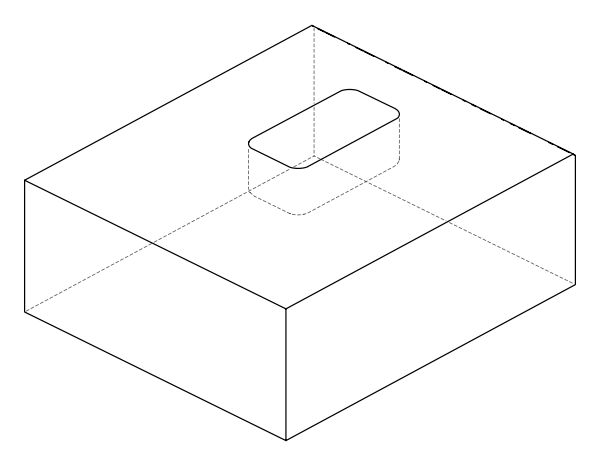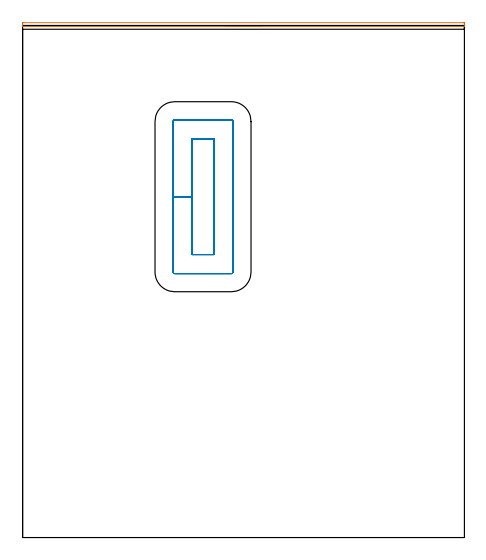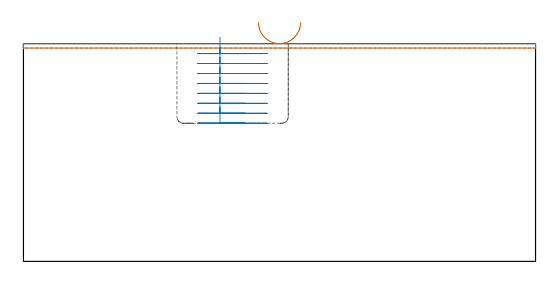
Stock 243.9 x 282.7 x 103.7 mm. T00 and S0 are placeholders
(PLAN: 2 operations, 1 tool changes, 9.4 min)
(1 AREA_MILL | FG_CHAMFER_SURFACE | UGT0205_001 | 2.1 min | 540 mm3)
(2 MILL_RECTANGULAR_POCKET | POCKET_RECTANGULAR_STRAIGHT | UGT0201_095 | Follow Part, ap 5, ae 75% | 7.35 min | 206212 mm3)
(TOOL UGT0205_001 | Chamfer Mill 20 x 3 x 45 deg. | D20 FL50 Z2)
(TOOL UGT0201_095 | End mill 20 mm | D20 R3 FL38 Z4)
(OP 1 AREA_MILL)
G17 G21 G94 G90
T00 M6
G54
G17 G0 G90 X131.95 Y282.1 S1061 M3
G43 Z113.7 H0
G94 G1 X131.912 Z112.828 F250.
X131.798 Z111.963
X131.609 Z111.112
X131.347 Z110.28
X131.013 Z109.474
X130.61 Z108.7
X130.141 Z107.964
X129.61 Z107.272
X129.021 Z106.629
X128.378 Z106.039
X127.686 Z105.508
X126.95 Z105.04
X126.176 Z104.637
X125.37 Z104.303
X124.538 Z104.041
X123.686 Z103.852
X122.822 Z103.738
X121.95 Z103.7
X0.156
X0.01 Y282.103 Z103.688
X0.007 Y282.153 Z103.639
X0. Y282.524 Z103.275
Y282.97 Z102.83
Y283.596 Z102.199
Y283.909 Z101.887
X0.002 Y284.191 Z101.605
X0.157 Y284.2 Z101.6
X243.442 Y284.199 Z101.601
X243.743 Y284.196 Z101.604
X243.898 Y284.191 Z101.605
X243.9 Y283.909 Z101.887
Y283.596 Z102.199
Y282.97 Z102.83
Y282.524 Z103.275
Y282.155 Z103.636
X243.89 Y282.103 Z103.688
X243.743 Y282.1 Z103.7
X121.95
X121.078 Z103.738
X120.213 Z103.852
X119.362 Z104.041
X118.53 Z104.303
X117.724 Z104.637
X116.95 Z105.04
X116.214 Z105.508
X115.522 Z106.039
X114.879 Z106.629
X114.29 Z107.272
X113.758 Z107.964
X113.29 Z108.7
X112.887 Z109.474
X112.553 Z110.28
X112.291 Z111.112
X112.102 Z111.963
X111.988 Z112.828
X111.95 Z113.7
M5
M2
(OP 2 MILL_RECTANGULAR_POCKET)
G17 G21 G94 G90
T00 M6
G54
G17 G0 G90 X93.6 Y217.027 S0 M3
G43 Z113.7 H0
Z106.7
G94 G1 Y188.15 Z98.962 F250.
Y156.2 F500.
X105.6
Y220.1
X93.6
Y188.15
X83.1
Y146.6
G3 X84. Y145.7 R0.9
G1 X115.2
G3 X116.1 Y146.6 R0.9
G1 Y229.7
G3 X115.2 Y230.6 R0.9
G1 X84.
G3 X83.1 Y229.7 R0.9
G1 Y188.15
Y187.15
G0 X93.6 Y217.027 Z101.962
G1 Y188.15 Z94.225 F250.
Y156.2 F500.
X105.6
Y220.1
X93.6
Y188.15
X83.1
Y146.6
G3 X84. Y145.7 R0.9
G1 X115.2
G3 X116.1 Y146.6 R0.9
G1 Y229.7
G3 X115.2 Y230.6 R0.9
G1 X84.
G3 X83.1 Y229.7 R0.9
G1 Y188.15
Y187.15
G0 X93.6 Y217.027 Z97.225
G1 Y188.15 Z89.487 F250.
Y156.2 F500.
X105.6
Y220.1
X93.6
Y188.15
X83.1
Y146.6
G3 X84. Y145.7 R0.9
G1 X115.2
G3 X116.1 Y146.6 R0.9
G1 Y229.7
G3 X115.2 Y230.6 R0.9
G1 X84.
G3 X83.1 Y229.7 R0.9
G1 Y188.15
Y187.15
G0 X93.6 Y217.027 Z92.487
G1 Y188.15 Z84.75 F250.
Y156.2 F500.
X105.6
Y220.1
X93.6
Y188.15
X83.1
Y146.6
G3 X84. Y145.7 R0.9
G1 X115.2
G3 X116.1 Y146.6 R0.9
G1 Y229.7
G3 X115.2 Y230.6 R0.9
G1 X84.
G3 X83.1 Y229.7 R0.9
G1 Y188.15
Y187.15
G0 X93.6 Y217.027 Z87.75
G1 Y188.15 Z80.012 F250.
Y156.2 F500.
X105.6
Y220.1
X93.6
Y188.15
X83.1
Y146.6
G3 X84. Y145.7 R0.9
G1 X115.2
G3 X116.1 Y146.6 R0.9
G1 Y229.7
G3 X115.2 Y230.6 R0.9
G1 X84.
G3 X83.1 Y229.7 R0.9
G1 Y188.15
Y187.15
G0 X93.6 Y217.027 Z83.012
G1 Y188.15 Z75.275 F250.
Y156.2 F500.
X105.6
Y220.1
X93.6
Y188.15
X83.1
Y146.6
G3 X84. Y145.7 R0.9
G1 X115.2
G3 X116.1 Y146.6 R0.9
G1 Y229.7
G3 X115.2 Y230.6 R0.9
G1 X84.
G3 X83.1 Y229.7 R0.9
G1 Y188.15
Y187.15
G0 X93.6 Y217.027 Z78.275
G1 Y188.15 Z70.537 F250.
Y156.2 F500.
X105.6
Y220.1
X93.6
Y188.15
X83.1
Y146.6
G3 X84. Y145.7 R0.9
G1 X115.2
G3 X116.1 Y146.6 R0.9
G1 Y229.7
G3 X115.2 Y230.6 R0.9
G1 X84.
G3 X83.1 Y229.7 R0.9
G1 Y188.15
Y187.15
G0 X93.6 Y217.027 Z73.537
G1 Y188.15 Z65.8 F250.
Y156.2 F500.
X105.6
Y220.1
X93.6
Y188.15
X83.1
Y146.6
G3 X84. Y145.7 R0.9
G1 X115.2
G3 X116.1 Y146.6 R0.9
G1 Y229.7
G3 X115.2 Y230.6 R0.9
G1 X84.
G3 X83.1 Y229.7 R0.9
G1 Y188.15
Y187.15
G0 Z113.7
M5
M2
